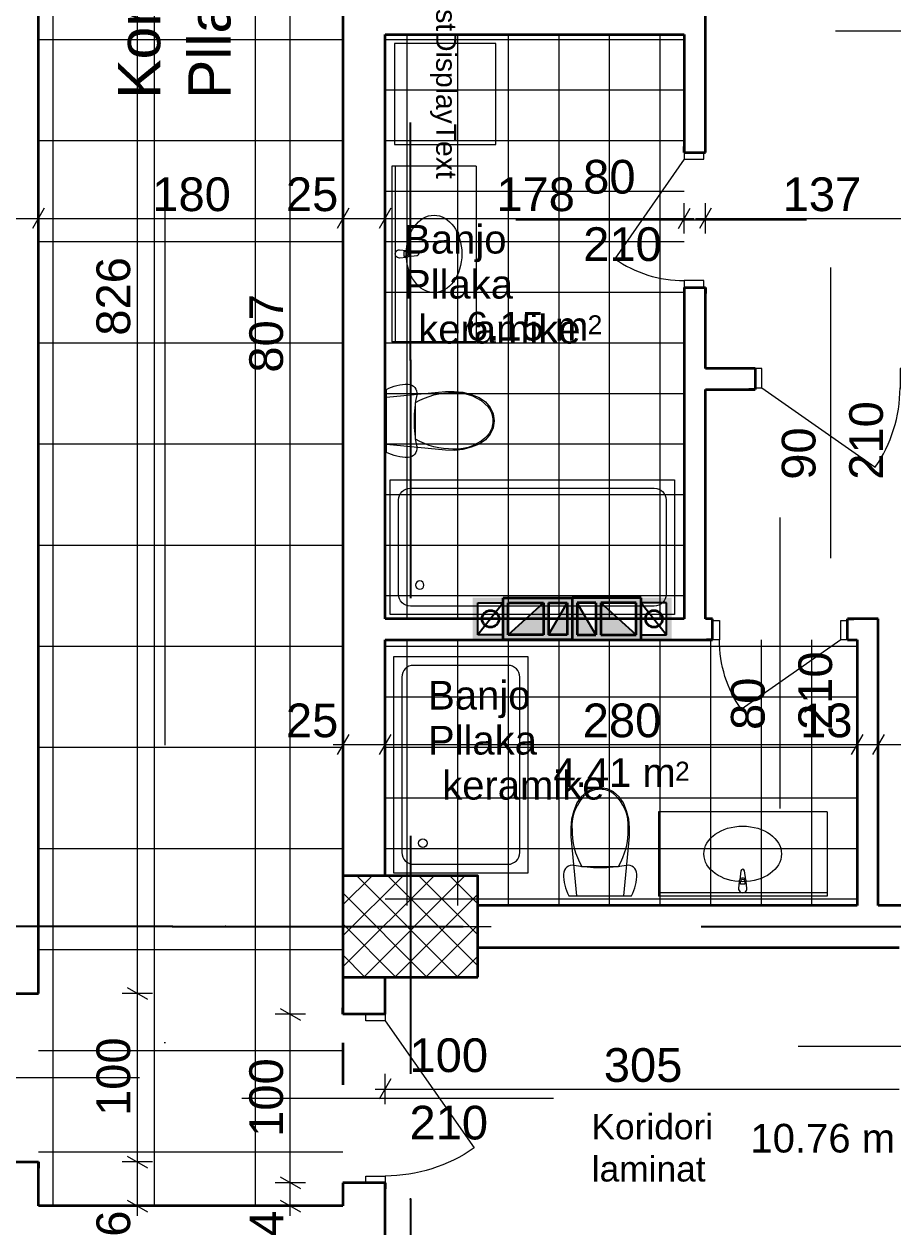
# Model space of a CAD drawing. Header units: centimetres. Extents: x 765 to 25620, y 224160 to 230516.
# Drawn here: x 3327 to 3842, y 226396 to 227110 of the extents above; entities that cross this region are included whole.
import ezdxf
from ezdxf.enums import TextEntityAlignment as Align

# ---------------------------------------------------------------- set-up
doc = ezdxf.new("R2010")
doc.units = ezdxf.units.CM
doc.header["$MEASUREMENT"] = 0
doc.linetypes.add('Dot & Dashed', pattern=[670.277762, 317.5, -176.388889, 0, -176.388874])
doc.linetypes.add('Small Dashed', pattern=[282.222222, 141.111111, -141.111111])
for name, color, linetype, lineweight, true_color in [('0_Pen_No__1#1_Pen_No__8', 7, 'Continuous', 35, 0xa80f02), ('0_Pen_No__8', 7, 'Continuous', 35, 0xa80f02), ('2D Drafting - General_Pen_No__8', 7, 'Continuous', 35, 0xa80f02), ('A-COLS_Pen_No__97#1_Pen_No__81', 7, 'Continuous', 20, 0x6a6a6a), ('Annotation - Text_Pen_No__8', 7, 'Continuous', 35, 0xa80f02), ('ARCHICAD Doors_Pen_No__23', 7, 'Continuous', 20, 0xff6600), ('ARCHICAD Doors_Pen_No__3', 7, 'Continuous', 18, 0xff6600), ('Interior - Furniture _Pen_No__81', 7, 'Continuous', 20, 0x6a6a6a), ('Marker - Section_Pen_No__85', 7, 'Continuous', 20, 0x80c2ff), ('Structural - Shear_Pen_No__58', 7, 'Continuous', 25, 0xdf0000)]:
    doc.layers.add(name, color=color, linetype=linetype, lineweight=lineweight, true_color=true_color)
for name, color, linetype, lineweight in [('0_Pen_No__101', 252, 'Continuous', 13), ('0_Pen_No__19', 255, 'Continuous', 0), ('ARCHICAD Door Markers_Pen_No__1', 7, 'Continuous', 13), ('ARCHICAD Door Markers_Pen_No__7', 7, 'Continuous', 35), ('ARCHICAD Doors_Pen_No__27', 7, 'Continuous', 35), ('Structural - Bearing_Pen_No__20', 1, 'Continuous', 0), ('Structural - Bearing_Pen_No__21', 7, 'Continuous', 35), ('Structural - Bearing_Pen_No__27', 7, 'Continuous', 35)]:
    doc.layers.add(name, color=color, linetype=linetype, lineweight=lineweight)
for name, color, linetype in [('ARCHICAD Door Markers', 7, 'Continuous'), ('ARCHICAD Doors', 7, 'Continuous'), ('Dimensioning - General', 7, 'Continuous'), ('Structural - Bearing', 7, 'Continuous')]:
    doc.layers.add(name, color=color, linetype=linetype)
doc.styles.add('GENERATED_STYLE_1', font='arial.ttf')

# ---------------------------------------------------------------- blocks, each defined once
blk = doc.blocks.new('Door 22')
at = {"layer": 'ARCHICAD Doors_Pen_No__23', "color": 30, "linetype": 'Continuous', "lineweight": 20, "true_color": 0xff6600}
for p, q in [((-360, 0), (-400, 0)), ((-400, 0), (-400, -115)), ((-360, -115), (-360, 0)), ((400, 0), (360, 0)), ((360, 0), (360, -115)), ((400, -115), (400, 0)), ((-400, -115), (-360, -115)), ((360, -115), (400, -115))]:
    blk.add_line(p, q, dxfattribs=at)
at = {"layer": 'ARCHICAD Doors_Pen_No__27', "color": 7, "linetype": 'Continuous', "lineweight": 35}
for p, q in [((-400, 0), (-437, 0)), ((-400, 0), (-437, 0)), ((-400, 0), (-400, -115)), ((-400, 0), (-400, -115)), ((400, 0), (400, -115)), ((400, 0), (400, -115)), ((400, 0), (437, 0)), ((400, 0), (437, 0)), ((-400, -125), (-437, -125)), ((-400, -125), (-437, -125)), ((-400, -115), (-400, -125)), ((-400, -115), (-400, -125)), ((400, -115), (400, -125)), ((400, -115), (400, -125)), ((400, -125), (437, -125)), ((400, -125), (437, -125))]:
    blk.add_line(p, q, dxfattribs=at)
at = {"layer": 'ARCHICAD Doors_Pen_No__3', "color": 30, "linetype": 'Continuous', "lineweight": 18, "true_color": 0xff6600}
blk.add_line((360, 0), (-229.8, 413), dxfattribs=at)
blk.add_arc((360, 0), 720, 145, 180, dxfattribs=at)
blk = doc.blocks.new('D Marker 22_2')
at = {"layer": 'ARCHICAD Door Markers_Pen_No__1', "color": 7, "linetype": 'Continuous', "lineweight": 13}
blk.add_line((0, 1000), (0, -725), dxfattribs=at)
at = {"layer": 'ARCHICAD Door Markers_Pen_No__7', "color": 7, "lineweight": 35, "style": 'GENERATED_STYLE_1'}
for tag, p in [('AC_MarkerText_3', (-368.6, 665.3)), ('AC_MarkerText_2', (31.4, 665.3))]:
    blk.add_attdef(tag, text='', height=200, rotation=270, dxfattribs=at).set_placement(p, align=Align.BOTTOM_LEFT)
blk = doc.blocks.new('Door 22_3')
at = {"layer": 'ARCHICAD Doors_Pen_No__23', "color": 30, "linetype": 'Continuous', "lineweight": 20, "true_color": 0xff6600}
for p, q in [((-460, 0), (-500, 0)), ((-500, 0), (-500, -115)), ((-460, -115), (-460, 0)), ((500, 0), (460, 0)), ((460, 0), (460, -115)), ((500, -115), (500, 0)), ((-500, -115), (-460, -115)), ((460, -115), (500, -115))]:
    blk.add_line(p, q, dxfattribs=at)
at = {"layer": 'ARCHICAD Doors_Pen_No__27', "color": 7, "linetype": 'Continuous', "lineweight": 35}
for p, q in [((-500, 0), (-537, 0)), ((-500, 0), (-537, 0)), ((-500, 0), (-500, -115)), ((-500, 0), (-500, -115)), ((500, 0), (500, -115)), ((500, 0), (500, -115)), ((500, 0), (537, 0)), ((500, 0), (537, 0)), ((-500, -115), (-500, -250)), ((-500, -115), (-500, -250)), ((500, -115), (500, -250)), ((500, -115), (500, -250)), ((-500, -250), (-537, -250)), ((-500, -250), (-537, -250)), ((500, -250), (537, -250)), ((500, -250), (537, -250))]:
    blk.add_line(p, q, dxfattribs=at)
at = {"layer": 'ARCHICAD Doors_Pen_No__3', "color": 30, "linetype": 'Continuous', "lineweight": 18, "true_color": 0xff6600}
blk.add_line((460, 0), (-293.6, 527.7), dxfattribs=at)
blk.add_arc((460, 0), 920, 145, 180, dxfattribs=at)
blk = doc.blocks.new('D Marker 22')
at = {"layer": 'ARCHICAD Door Markers_Pen_No__1', "color": 7, "linetype": 'Continuous', "lineweight": 13}
blk.add_line((0, -1250), (0, 600), dxfattribs=at)
at = {"layer": 'ARCHICAD Door Markers_Pen_No__7', "color": 7, "lineweight": 35, "style": 'GENERATED_STYLE_1'}
for tag, p in [('AC_MarkerText_3', (-368.6, -329.4)), ('A', (31.4, -329.4))]:
    blk.add_attdef(tag, text='', height=200, rotation=270, dxfattribs=at).set_placement(p, align=Align.BOTTOM_LEFT)
blk = doc.blocks.new('Door 22_4')
at = {"layer": 'ARCHICAD Doors_Pen_No__23', "color": 30, "linetype": 'Continuous', "lineweight": 20, "true_color": 0xff6600}
for p, q in [((-410, 0), (-450, 0)), ((-450, 0), (-450, -115)), ((-410, -115), (-410, 0)), ((450, 0), (410, 0)), ((410, 0), (410, -115)), ((450, -115), (450, 0)), ((-450, -115), (-410, -115)), ((410, -115), (450, -115))]:
    blk.add_line(p, q, dxfattribs=at)
at = {"layer": 'ARCHICAD Doors_Pen_No__27', "color": 7, "linetype": 'Continuous', "lineweight": 35}
for p, q in [((-450, 10), (-487, 10)), ((-450, 10), (-487, 10)), ((-450, 0), (-450, 10)), ((-450, 0), (-450, 10)), ((-450, -115), (-450, 0)), ((-450, -115), (-450, 0)), ((450, 0), (450, 10)), ((450, 0), (450, 10)), ((450, 10), (487, 10)), ((450, 10), (487, 10)), ((450, -115), (450, 0)), ((450, -115), (450, 0)), ((-450, -115), (-487, -115)), ((-450, -115), (-487, -115)), ((450, -115), (487, -115)), ((450, -115), (487, -115))]:
    blk.add_line(p, q, dxfattribs=at)
at = {"layer": 'ARCHICAD Doors_Pen_No__3', "color": 30, "linetype": 'Continuous', "lineweight": 18, "true_color": 0xff6600}
blk.add_line((410, 0), (-261.7, 470.3), dxfattribs=at)
blk.add_arc((410, 0), 820, 145, 180, dxfattribs=at)
blk = doc.blocks.new('D Marker 22_3')
at = {"layer": 'ARCHICAD Door Markers_Pen_No__1', "color": 7, "linetype": 'Continuous', "lineweight": 13}
blk.add_line((0, -1125), (0, 600), dxfattribs=at)
at = {"layer": 'ARCHICAD Door Markers_Pen_No__7', "color": 7, "lineweight": 35, "style": 'GENERATED_STYLE_1'}
for tag, p in [('AC_MarkerText_3', (-368.6, -204.4)), ('AC_MarkerText_2', (31.4, -356.2))]:
    blk.add_attdef(tag, text='', height=200, rotation=270, dxfattribs=at).set_placement(p, align=Align.BOTTOM_LEFT)

msp = doc.modelspace()

# ---------------------------------------------------------------- hatches: boundary and pattern name
at = {"layer": 'A-COLS_Pen_No__97#1_Pen_No__81', "linetype": 'Continuous', "lineweight": 20, "true_color": 0x6a6a6a}
h = msp.add_hatch(color=251, dxfattribs=at)
h.paths.add_polyline_path([(3613.74, 226769.68), (3613.74, 226744.68), (3592.74, 226744.68), (3592.74, 226769.68)])
h.paths.add_polyline_path([(3610.74, 226766.68), (3595.74, 226766.68), (3595.74, 226747.68), (3610.74, 226747.68)], flags=0)
h = msp.add_hatch(color=251, dxfattribs=at)
h.paths.add_polyline_path([(3651.74, 226769.68), (3610.74, 226769.68), (3610.74, 226744.68), (3651.74, 226744.68)])
h.paths.add_polyline_path([(3637.74, 226766.68), (3648.74, 226766.68), (3648.74, 226747.68), (3637.74, 226747.68)], flags=0)
h.paths.add_polyline_path([(3634.74, 226766.68), (3634.74, 226747.68), (3613.74, 226747.68), (3613.74, 226766.68)], flags=0)
for points in [[(3634.74, 226766.68), (3634.74, 226747.68), (3613.74, 226747.68)], [(3637.74, 226747.68), (3648.74, 226747.68), (3648.74, 226766.68)], [(3665.74, 226747.68), (3654.74, 226747.68), (3654.74, 226766.68)], [(3668.74, 226766.68), (3668.74, 226747.68), (3689.74, 226747.68)]]:
    msp.add_hatch(color=251, dxfattribs=at).paths.add_polyline_path(points)
h = msp.add_hatch(color=251, dxfattribs=at)
h.paths.add_polyline_path([(3651.74, 226769.68), (3692.74, 226769.68), (3692.74, 226744.68), (3651.74, 226744.68)])
h.paths.add_polyline_path([(3665.74, 226766.68), (3654.74, 226766.68), (3654.74, 226747.68), (3665.74, 226747.68)], flags=0)
h.paths.add_polyline_path([(3668.74, 226766.68), (3668.74, 226747.68), (3689.74, 226747.68), (3689.74, 226766.68)], flags=0)
h = msp.add_hatch(color=251, dxfattribs=at)
h.paths.add_polyline_path([(3689.74, 226769.68), (3689.74, 226744.68), (3710.74, 226744.68), (3710.74, 226769.68)])
h.paths.add_polyline_path([(3692.74, 226766.68), (3707.74, 226766.68), (3707.74, 226747.68), (3692.74, 226747.68)], flags=0)
at = {"layer": 'Structural - Bearing', "linetype": 'Continuous', "lineweight": 0, "true_color": 0x000000}
h = msp.add_hatch(dxfattribs=at)
h.set_pattern_fill('CONCRETE_BLOCK', color=18, scale=0.1, style=0, pattern_type=2)
h.set_pattern_definition([(45, (1303.923, 207240.939), (-9.192388, 9.192388), []), (135, (1303.923, 207240.939), (9.192388, 9.192388), [])])
h.paths.add_polyline_path([(3595.74, 226544.62), (3595.74, 226604.62), (3515.74, 226604.62), (3515.74, 226544.62)])

# ---------------------------------------------------------------- linework, layer by layer
at = {"color": 0}
for p, q in [((3610.74, 226766.68), (3595.74, 226747.68)), ((3595.74, 226747.68), (3595.74, 226766.68)), ((3595.74, 226766.68), (3610.74, 226766.68)), ((3595.74, 226747.68), (3595.74, 226766.68)), ((3595.74, 226766.68), (3610.74, 226766.68)), ((3610.74, 226766.68), (3610.74, 226747.68)), ((3634.74, 226766.68), (3613.74, 226766.68)), ((3613.74, 226766.68), (3613.74, 226747.68)), ((3613.74, 226747.68), (3634.74, 226766.68)), ((3648.74, 226766.68), (3637.74, 226766.68)), ((3637.74, 226766.68), (3637.74, 226747.68)), ((3637.74, 226747.68), (3648.74, 226766.68)), ((3654.74, 226766.68), (3665.74, 226766.68)), ((3665.74, 226747.68), (3654.74, 226766.68)), ((3665.74, 226766.68), (3665.74, 226747.68)), ((3668.74, 226766.68), (3689.74, 226766.68)), ((3689.74, 226747.68), (3668.74, 226766.68)), ((3689.74, 226766.68), (3689.74, 226747.68)), ((3692.74, 226766.68), (3707.74, 226747.68)), ((3707.74, 226766.68), (3692.74, 226766.68)), ((3692.74, 226766.68), (3692.74, 226747.68)), ((3707.74, 226766.68), (3692.74, 226766.68)), ((3707.74, 226747.68), (3707.74, 226766.68)), ((3707.74, 226747.68), (3707.74, 226766.68)), ((3610.74, 226747.68), (3595.74, 226747.68)), ((3692.74, 226747.68), (3707.74, 226747.68))]:
    msp.add_line(p, q, dxfattribs=at)
at = {"layer": '0_Pen_No__1#1_Pen_No__8', "color": 14, "linetype": 'Continuous', "lineweight": 35, "true_color": 0xa80f02}
for p, q in [((3610.74, 226744.68), (3610.74, 226769.68)), ((3610.74, 226769.68), (3651.74, 226769.68)), ((3613.74, 226747.68), (3613.74, 226766.68)), ((3613.74, 226766.68), (3634.74, 226766.68)), ((3634.74, 226766.68), (3634.74, 226747.68)), ((3637.74, 226766.68), (3637.74, 226747.68)), ((3637.74, 226766.68), (3648.74, 226766.68)), ((3648.74, 226766.68), (3648.74, 226747.68)), ((3651.74, 226769.68), (3651.74, 226744.68)), ((3692.74, 226769.68), (3651.74, 226769.68)), ((3651.74, 226769.68), (3651.74, 226744.68)), ((3654.74, 226766.68), (3654.74, 226747.68)), ((3665.74, 226766.68), (3654.74, 226766.68)), ((3665.74, 226766.68), (3665.74, 226747.68)), ((3668.74, 226766.68), (3668.74, 226747.68)), ((3689.74, 226766.68), (3668.74, 226766.68)), ((3689.74, 226747.68), (3689.74, 226766.68)), ((3692.74, 226744.68), (3692.74, 226769.68)), ((3651.74, 226744.68), (3610.74, 226744.68)), ((3634.74, 226747.68), (3613.74, 226747.68)), ((3648.74, 226747.68), (3637.74, 226747.68)), ((3651.74, 226744.68), (3692.74, 226744.68)), ((3654.74, 226747.68), (3665.74, 226747.68)), ((3668.74, 226747.68), (3689.74, 226747.68))]:
    msp.add_line(p, q, dxfattribs=at)
at = {"layer": '0_Pen_No__101', "color": 252, "linetype": 'Continuous', "lineweight": 13}
for p, q in [((3540.74, 227100.94), (3718.24, 227100.94)), ((3553.92, 226757.18), (3553.92, 227103.79)), ((3583.92, 226757.18), (3583.92, 227103.79)), ((3613.92, 226757.18), (3613.92, 227103.79)), ((3643.92, 226757.18), (3643.92, 227103.79)), ((3673.92, 226757.18), (3673.92, 227103.79)), ((3703.92, 226757.18), (3703.92, 227103.79)), ((3540.74, 227070.94), (3718.24, 227070.94)), ((3540.74, 227040.94), (3718.24, 227040.94)), ((3540.74, 227010.94), (3718.24, 227010.94)), ((3540.74, 226980.94), (3718.24, 226980.94)), ((3540.74, 226950.94), (3718.24, 226950.94)), ((3540.74, 226920.94), (3718.24, 226920.94)), ((3540.74, 226890.94), (3718.24, 226890.94)), ((3540.74, 226860.94), (3718.24, 226860.94)), ((3540.74, 226830.94), (3718.24, 226830.94)), ((3540.74, 226800.94), (3718.24, 226800.94)), ((3540.74, 226770.94), (3718.24, 226770.94)), ((3553.92, 226587.12), (3553.92, 226744.68)), ((3583.92, 226587.12), (3583.92, 226744.68)), ((3613.92, 226587.12), (3613.92, 226744.68)), ((3643.92, 226587.12), (3643.92, 226744.68)), ((3673.92, 226587.12), (3673.92, 226744.68)), ((3703.92, 226587.12), (3703.92, 226744.68)), ((3733.92, 226587.12), (3733.92, 226744.68)), ((3763.92, 226587.12), (3763.92, 226744.68)), ((3793.92, 226587.12), (3793.92, 226744.68)), ((3540.74, 226740.94), (3820.74, 226740.94)), ((3540.74, 226710.94), (3820.74, 226710.94)), ((3540.74, 226680.94), (3820.74, 226680.94)), ((3540.74, 226650.94), (3820.74, 226650.94)), ((3540.74, 226620.94), (3820.74, 226620.94)), ((3540.74, 226590.94), (3820.74, 226590.94))]:
    msp.add_line(p, q, dxfattribs=at)
at = {"layer": '0_Pen_No__19', "color": 255, "linetype": 'Continuous', "lineweight": 0}
for p, q in [((3403.92, 226408.82), (3403.92, 229414.54)), ((3463.92, 226408.82), (3463.92, 229414.54)), ((3343.92, 226408.82), (3343.92, 229191.81)), ((3335.09, 227100.94), (3515.74, 227100.94)), ((3335.09, 227040.94), (3515.74, 227040.94)), ((3335.09, 226980.94), (3515.74, 226980.94)), ((3335.09, 226920.94), (3515.74, 226920.94)), ((3335.09, 226860.94), (3515.74, 226860.94)), ((3335.09, 226800.94), (3515.74, 226800.94)), ((3335.09, 226740.94), (3515.74, 226740.94)), ((3335.09, 226680.94), (3515.74, 226680.94)), ((3335.09, 226620.94), (3515.74, 226620.94)), ((3335.09, 226560.94), (3515.74, 226560.94)), ((3335.09, 226500.94), (3515.74, 226500.94)), ((3335.09, 226440.94), (3515.74, 226440.94))]:
    msp.add_line(p, q, dxfattribs=at)
at = {"layer": '2D Drafting - General_Pen_No__8', "color": 14, "linetype": 'Continuous', "lineweight": 35, "true_color": 0xa80f02}
for centre in [(3603.24, 226757.18), (3700.24, 226757.18)]:
    msp.add_circle(centre, 5, dxfattribs=at)
at = {"layer": 'Dimensioning - General', "color": 7, "linetype": 'Continuous', "lineweight": 13}
for p, q in [((3393.83, 226534.94), (3393.83, 227360.89)), ((3484.48, 226522.56), (3484.48, 227329.41)), ((3338.56, 227000.77), (3331.63, 226988.77)), ((3338.56, 227000.77), (3331.63, 226988.77)), ((3335.09, 226985.77), (3335.09, 227003.77)), ((3335.09, 226985.77), (3335.09, 227003.77)), ((3519.2, 227000.77), (3512.27, 226988.77)), ((3519.2, 227000.77), (3512.27, 226988.77)), ((3515.74, 226985.77), (3515.74, 227003.77)), ((3515.74, 226985.77), (3515.74, 227003.77)), ((3544.2, 227000.77), (3537.27, 226988.77)), ((3544.2, 227000.77), (3537.27, 226988.77)), ((3540.74, 226985.77), (3540.74, 227003.77)), ((3540.74, 226985.77), (3540.74, 227003.77)), ((3714.77, 226988.77), (3721.7, 227000.77)), ((3718.24, 226985.77), (3718.24, 227003.77)), ((3734.2, 227000.77), (3727.27, 226988.77)), ((3730.74, 226985.77), (3730.74, 227003.77)), ((3310.09, 226994.77), (3335.09, 226994.77)), ((3335.09, 226994.77), (3515.74, 226994.77)), ((3515.74, 226994.77), (3540.74, 226994.77)), ((3540.74, 226994.77), (3718.24, 226994.77)), ((3718.24, 226994.77), (3724.11, 226994.77)), ((3724.87, 226994.77), (3730.74, 226994.77)), ((3730.74, 226994.77), (3867.89, 226994.77)), ((3519.2, 226688.61), (3512.27, 226676.61)), ((3515.74, 226673.61), (3515.74, 226691.61)), ((3544.2, 226688.61), (3537.27, 226676.61)), ((3544.2, 226688.61), (3537.27, 226676.61)), ((3540.74, 226673.61), (3540.74, 226691.61)), ((3540.74, 226673.61), (3540.74, 226691.61)), ((3824.2, 226688.61), (3817.27, 226676.61)), ((3824.2, 226688.61), (3817.27, 226676.61)), ((3820.74, 226673.61), (3820.74, 226691.61)), ((3820.74, 226673.61), (3820.74, 226691.61)), ((3836.7, 226688.61), (3829.77, 226676.61)), ((3836.7, 226688.61), (3829.77, 226676.61)), ((3833.24, 226673.61), (3833.24, 226691.61)), ((3833.24, 226673.61), (3833.24, 226691.61)), ((3509.87, 226682.61), (3515.74, 226682.61)), ((3515.74, 226682.61), (3540.74, 226682.61)), ((3540.74, 226682.61), (3820.74, 226682.61)), ((3820.74, 226682.61), (3833.24, 226682.61)), ((3833.24, 226682.61), (4340.78, 226682.61)), ((3387.83, 226538.4), (3399.83, 226531.47)), ((3387.83, 226538.4), (3399.83, 226531.47)), ((3402.83, 226534.94), (3384.83, 226534.94)), ((3402.83, 226534.94), (3384.83, 226534.94)), ((3393.83, 226434.94), (3393.83, 226534.94)), ((3493.48, 226522.56), (3475.48, 226522.56)), ((3493.48, 226522.56), (3475.48, 226522.56)), ((3478.48, 226526.03), (3490.48, 226519.1)), ((3478.48, 226526.03), (3490.48, 226519.1)), ((3484.48, 226422.56), (3484.48, 226522.56)), ((3540.74, 226469.14), (3540.74, 226487.14)), ((3534.87, 226478.14), (3540.74, 226478.14)), ((3544.2, 226484.14), (3537.27, 226472.14)), ((3540.74, 226478.14), (3845.74, 226478.14)), ((3387.83, 226438.4), (3399.83, 226431.47)), ((3387.83, 226438.4), (3399.83, 226431.47)), ((3402.83, 226434.94), (3384.83, 226434.94)), ((3402.83, 226434.94), (3384.83, 226434.94)), ((3393.83, 226408.82), (3393.83, 226434.94)), ((3493.48, 226422.56), (3475.48, 226422.56)), ((3493.48, 226422.56), (3475.48, 226422.56)), ((3478.48, 226426.03), (3490.48, 226419.1)), ((3478.48, 226426.03), (3490.48, 226419.1)), ((3484.48, 226408.82), (3484.48, 226422.56)), ((3402.83, 226408.82), (3384.83, 226408.82)), ((3387.83, 226412.28), (3399.83, 226405.35)), ((3393.83, 226402.95), (3393.83, 226408.82)), ((3493.48, 226408.82), (3475.48, 226408.82)), ((3478.48, 226412.28), (3490.48, 226405.35)), ((3484.48, 226402.95), (3484.48, 226408.82))]:
    msp.add_line(p, q, dxfattribs=at)
at = {"layer": 'Interior - Furniture _Pen_No__81', "color": 251, "linetype": 'Continuous', "lineweight": 20, "true_color": 0x6a6a6a}
for p, q in [((3606.36, 227098.57), (3546.36, 227098.57)), ((3546.36, 227098.57), (3546.36, 227038.57)), ((3606.36, 227038.57), (3606.36, 227098.57)), ((3546.36, 227038.57), (3606.36, 227038.57)), ((3544.78, 227025.82), (3544.78, 226921.51)), ((3594.78, 227025.82), (3544.78, 227025.82)), ((3546.78, 227025.82), (3546.78, 226921.51)), ((3594.78, 227025.82), (3594.78, 226921.51)), ((3549.28, 226976.16), (3553.47, 226975.76)), ((3553.47, 226971.56), (3549.28, 226971.16)), ((3553.25, 226975.02), (3551.77, 226975.02)), ((3551.77, 226975.02), (3551.77, 226972.3)), ((3551.77, 226972.3), (3553.25, 226972.3)), ((3554.42, 226975.44), (3559.72, 226974.77)), ((3559.72, 226972.55), (3554.42, 226971.89)), ((3594.78, 226921.51), (3544.78, 226921.51)), ((3541.53, 226893.29), (3543.04, 226894)), ((3541.53, 226855.93), (3541.53, 226893.29)), ((3543.04, 226894), (3544.59, 226894.62)), ((3544.59, 226894.62), (3546.17, 226895.14)), ((3546.17, 226895.14), (3547.78, 226895.58)), ((3547.78, 226895.58), (3549.41, 226895.92)), ((3549.41, 226895.92), (3551.06, 226896.16)), ((3551.06, 226896.16), (3552.72, 226896.31)), ((3552.72, 226896.31), (3554.38, 226896.36)), ((3554.38, 226896.36), (3555.54, 226896.23)), ((3555.54, 226896.23), (3556.63, 226895.85)), ((3556.63, 226895.85), (3557.62, 226895.24)), ((3557.62, 226895.24), (3558.45, 226894.43)), ((3558.45, 226894.43), (3559.08, 226893.45)), ((3559.08, 226893.45), (3559.48, 226892.37)), ((3559.48, 226892.37), (3559.63, 226891.21)), ((3576.57, 226891.94), (3581.74, 226892.1)), ((3581.74, 226892.1), (3586.88, 226891.55)), ((3541.53, 226888.71), (3576.57, 226891.94)), ((3541.53, 226860.51), (3541.53, 226888.71)), ((3558.85, 226886.23), (3558.37, 226882.37)), ((3558.84, 226874.61), (3558.84, 226885.5)), ((3559.53, 226890.06), (3558.85, 226886.23)), ((3559.63, 226891.21), (3559.53, 226890.06)), ((3586.88, 226891.55), (3591.85, 226890.31)), ((3591.85, 226890.31), (3596.55, 226888.41)), ((3596.55, 226888.41), (3600.27, 226885.85)), ((3600.27, 226885.85), (3603.12, 226882.54)), ((3558.07, 226878.5), (3557.98, 226874.61)), ((3558.37, 226882.37), (3558.07, 226878.5)), ((3603.12, 226882.54), (3604.91, 226878.71)), ((3604.91, 226878.71), (3605.53, 226874.61)), ((3557.98, 226874.61), (3558.07, 226870.72)), ((3558.07, 226870.72), (3558.37, 226866.84)), ((3558.84, 226863.71), (3558.84, 226874.61)), ((3604.67, 226874.61), (3604.67, 226874.61)), ((3605.53, 226874.61), (3604.91, 226870.5)), ((3558.37, 226866.84), (3558.85, 226862.99)), ((3603.12, 226866.67), (3600.27, 226863.37)), ((3601.99, 226866.5), (3601.99, 226866.5)), ((3604.91, 226870.5), (3603.12, 226866.67)), ((3576.57, 226857.27), (3541.53, 226860.51)), ((3558.85, 226862.99), (3559.53, 226859.16)), ((3559.48, 226856.85), (3559.08, 226855.76)), ((3559.63, 226858), (3559.48, 226856.85)), ((3559.53, 226859.16), (3559.63, 226858)), ((3581.74, 226857.12), (3576.57, 226857.27)), ((3586.88, 226857.67), (3581.74, 226857.12)), ((3591.85, 226858.91), (3586.88, 226857.67)), ((3596.55, 226860.81), (3591.85, 226858.91)), ((3600.27, 226863.37), (3596.55, 226860.81)), ((3543.04, 226855.22), (3541.53, 226855.93)), ((3544.59, 226854.6), (3543.04, 226855.22)), ((3546.17, 226854.07), (3544.59, 226854.6)), ((3547.78, 226853.64), (3546.17, 226854.07)), ((3549.41, 226853.3), (3547.78, 226853.64)), ((3551.06, 226853.05), (3549.41, 226853.3)), ((3552.72, 226852.91), (3551.06, 226853.05)), ((3554.38, 226852.86), (3552.72, 226852.91)), ((3555.54, 226852.99), (3554.38, 226852.86)), ((3556.63, 226853.37), (3555.54, 226852.99)), ((3557.62, 226853.98), (3556.63, 226853.37)), ((3558.45, 226854.79), (3557.62, 226853.98)), ((3559.08, 226855.76), (3558.45, 226854.79)), ((3543.78, 226759.67), (3543.78, 226839.67)), ((3543.78, 226839.67), (3712.43, 226839.67)), ((3712.43, 226839.67), (3712.43, 226759.67)), ((3555.78, 226834.67), (3700.43, 226834.67)), ((3548.78, 226771.67), (3548.78, 226827.67)), ((3707.43, 226827.67), (3707.43, 226771.67)), ((3700.43, 226764.67), (3555.78, 226764.67)), ((3712.43, 226759.67), (3543.78, 226759.67)), ((3625.65, 226734.52), (3545.65, 226734.52)), ((3545.65, 226734.52), (3545.65, 226606.54)), ((3613.65, 226729.52), (3557.65, 226729.52)), ((3625.65, 226606.54), (3625.65, 226734.52)), ((3550.65, 226722.52), (3550.65, 226618.54)), ((3620.65, 226618.54), (3620.65, 226722.52)), ((3668.32, 226656.88), (3664.21, 226656.25)), ((3672.42, 226656.25), (3668.32, 226656.88)), ((3657.08, 226651.61), (3654.52, 226647.89)), ((3660.38, 226654.46), (3657.08, 226651.61)), ((3660.21, 226653.33), (3660.21, 226653.33)), ((3664.21, 226656.25), (3660.38, 226654.46)), ((3668.32, 226656.01), (3668.32, 226656.01)), ((3676.25, 226654.46), (3672.42, 226656.25)), ((3679.56, 226651.61), (3676.25, 226654.46)), ((3682.12, 226647.89), (3679.56, 226651.61)), ((3652.62, 226643.19), (3651.38, 226638.22)), ((3654.52, 226647.89), (3652.62, 226643.19)), ((3684.02, 226643.19), (3682.12, 226647.89)), ((3685.26, 226638.22), (3684.02, 226643.19)), ((3802.88, 226642.66), (3702.84, 226642.66)), ((3702.84, 226642.66), (3702.84, 226592.66)), ((3802.88, 226642.66), (3802.88, 226592.66)), ((3651.38, 226638.22), (3650.83, 226633.08)), ((3685.81, 226633.08), (3685.26, 226638.22)), ((3650.83, 226633.08), (3650.98, 226627.91)), ((3685.65, 226627.91), (3685.81, 226633.08)), ((3650.98, 226627.91), (3654.22, 226592.88)), ((3682.42, 226592.88), (3685.65, 226627.91)), ((3557.65, 226611.54), (3613.65, 226611.54)), ((3646.7, 226606.88), (3646.57, 226605.72)), ((3647.08, 226607.97), (3646.7, 226606.88)), ((3647.69, 226608.96), (3647.08, 226607.97)), ((3648.5, 226609.79), (3647.69, 226608.96)), ((3649.47, 226610.42), (3648.5, 226609.79)), ((3650.56, 226610.82), (3649.47, 226610.42)), ((3651.71, 226610.98), (3650.56, 226610.82)), ((3652.87, 226610.87), (3651.71, 226610.98)), ((3656.7, 226610.19), (3652.87, 226610.87)), ((3660.55, 226609.71), (3656.7, 226610.19)), ((3657.42, 226610.18), (3668.32, 226610.18)), ((3664.43, 226609.42), (3660.55, 226609.71)), ((3668.32, 226609.32), (3664.43, 226609.42)), ((3668.32, 226610.18), (3679.21, 226610.18)), ((3672.21, 226609.42), (3668.32, 226609.32)), ((3676.08, 226609.71), (3672.21, 226609.42)), ((3679.94, 226610.19), (3676.08, 226609.71)), ((3683.77, 226610.87), (3679.94, 226610.19)), ((3684.92, 226610.98), (3683.77, 226610.87)), ((3686.08, 226610.82), (3684.92, 226610.98)), ((3687.16, 226610.42), (3686.08, 226610.82)), ((3688.14, 226609.79), (3687.16, 226610.42)), ((3688.95, 226608.96), (3688.14, 226609.79)), ((3689.56, 226607.97), (3688.95, 226608.96)), ((3689.94, 226606.88), (3689.56, 226607.97)), ((3690.07, 226605.72), (3689.94, 226606.88)), ((3751.75, 226607.6), (3751.09, 226602.3)), ((3754.63, 226602.3), (3753.97, 226607.6)), ((3545.65, 226606.54), (3625.65, 226606.54)), ((3646.57, 226605.72), (3646.62, 226604.06)), ((3646.62, 226604.06), (3646.76, 226602.4)), ((3646.76, 226602.4), (3647.01, 226600.75)), ((3647.01, 226600.75), (3647.35, 226599.12)), ((3689.29, 226599.12), (3689.63, 226600.75)), ((3689.63, 226600.75), (3689.87, 226602.4)), ((3689.87, 226602.4), (3690.02, 226604.06)), ((3690.02, 226604.06), (3690.07, 226605.72)), ((3750.76, 226601.35), (3750.36, 226597.16)), ((3751.5, 226599.65), (3751.5, 226601.13)), ((3754.22, 226599.65), (3751.5, 226599.65)), ((3754.22, 226601.13), (3754.22, 226599.65)), ((3755.36, 226597.16), (3754.96, 226601.35)), ((3647.35, 226599.12), (3647.78, 226597.51)), ((3647.78, 226597.51), (3648.31, 226595.93)), ((3648.31, 226595.93), (3648.93, 226594.38)), ((3648.93, 226594.38), (3649.64, 226592.88)), ((3649.64, 226592.88), (3687, 226592.88)), ((3654.22, 226592.88), (3682.42, 226592.88)), ((3687, 226592.88), (3687.71, 226594.38)), ((3687.71, 226594.38), (3688.33, 226595.93)), ((3688.33, 226595.93), (3688.85, 226597.51)), ((3688.85, 226597.51), (3689.29, 226599.12)), ((3802.88, 226594.66), (3702.84, 226594.66)), ((3802.88, 226592.66), (3702.84, 226592.66))]:
    msp.add_line(p, q, dxfattribs=at)
at = {"layer": 'Interior - Furniture _Pen_No__81', "color": 251, "linetype": 'Continuous', "lineweight": 20, "true_color": 0x6a6a6a, "extrusion": (0, 0, -1)}
for centre, major_axis, ratio, start_param, end_param in [((3569.78, 226973.66), (0, 23), 0.717391, 3.141593, 9.424778), ((3549.28, 226973.66), (1.77, 1.77), 1, 2.356194, 5.497787), ((3553.25, 226973.66), (-0.962, 0.962), 1, 0.785398, 3.926991), ((3553.28, 226973.66), (-1.49, 1.49), 1, 0.875625, 1.35736), ((3553.28, 226973.66), (1.49, 1.49), 1, 1.784232, 2.265968), ((3553.28, 226973.66), (-1.49, 1.49), 1, 1.35736, 3.355029), ((3559.58, 226973.66), (0.791, 0.791), 1, -0.6608, 2.231597), ((3580.33, 226848.8), (42.55, 0), 0.999377, 4.182984, 4.736005), ((3582.77, 226865.66), (25.71, 0), 0.999377, 4.656658, 5.557246), ((3590.81, 226874.53), (-13.86, 0), 0.999377, 2.509088, 3.135732), ((3590.81, 226874.69), (13.86, 0), 0.999377, 0.005861, 0.632505), ((3580.33, 226900.42), (-42.55, 0), 0.999377, 4.688773, 5.241794), ((3582.77, 226883.55), (25.71, 0), 0.999377, 0.725939, 1.626528), ((3555.78, 226827.67), (-4.95, 4.95), 1, 5.497787, 7.068583), ((3700.43, 226827.67), (4.95, 4.95), 1, -0.785398, 0.785398), ((3561.28, 226777.17), (1.77, 1.77), 1, 0.785398, 7.068583), ((3555.78, 226771.67), (4.95, 4.95), 1, 2.356194, 3.926991), ((3700.43, 226771.67), (-4.95, 4.95), 1, 2.356194, 3.926991)]:
    msp.add_ellipse(centre, major_axis=major_axis, ratio=ratio, start_param=start_param, end_param=end_param, dxfattribs=at)
at = {"layer": 'Interior - Furniture _Pen_No__81', "color": 251, "linetype": 'Continuous', "lineweight": 20, "true_color": 0x6a6a6a}
for centre, major_axis, ratio, start_param, end_param in [((3557.65, 226722.52), (4.95, 4.95), 1, 0.785398, 2.356194), ((3613.65, 226722.52), (-4.95, 4.95), 1, 3.926991, 5.497787), ((3677.26, 226634.11), (0, 25.71), 0.999377, 0.725939, 1.626528), ((3668.4, 226642.15), (0, 13.86), 0.999377, 0.005861, 0.632505), ((3668.24, 226642.15), (0, 13.86), 0.999377, -0.632505, -0.005861), ((3659.37, 226634.11), (0, 25.71), 0.999377, 4.656658, 5.557246), ((3694.13, 226631.67), (0, 42.55), 0.999377, 1.547181, 2.100201), ((3642.51, 226631.67), (0, 42.55), 0.999377, 4.182984, 4.736005), ((3752.86, 226617.66), (23, 0), 0.717391, 3.141593, 9.424778), ((3563.15, 226624.04), (-1.77, 1.77), 1, -0.785398, 5.497787), ((3557.65, 226618.54), (-4.95, 4.95), 1, 0.785398, 2.356194), ((3613.65, 226618.54), (4.95, 4.95), 1, 3.926991, 5.497787), ((3752.86, 226607.46), (-0.791, 0.791), 1, 4.051589, 6.943986), ((3752.86, 226601.16), (1.49, 1.49), 1, 1.784232, 2.265968), ((3752.86, 226601.16), (1.49, 1.49), 1, 6.069749, 8.067418), ((3752.86, 226601.13), (0.962, 0.962), 1, 5.497787, 8.63938), ((3752.86, 226601.16), (-1.49, 1.49), 1, 4.017217, 4.498953), ((3752.86, 226597.16), (-1.77, 1.77), 1, 0.785398, 3.926991)]:
    msp.add_ellipse(centre, major_axis=major_axis, ratio=ratio, start_param=start_param, end_param=end_param, dxfattribs=at)
for p in [(3581.33, 226891.31), (3601.99, 226882.72), (3558.84, 226863.71), (3581.33, 226857.9), (3676.43, 226653.33), (3651.61, 226632.68), (3685.02, 226632.68), (3657.42, 226610.18)]:
    msp.add_point(p, dxfattribs=at)
at = {"layer": 'Marker - Section_Pen_No__85', "color": 151, "linetype": 'Dot & Dashed', "lineweight": 20, "true_color": 0x80c2ff}
msp.add_line((3410.18, 230351.53), (3410.18, 225001.79), dxfattribs=at)
at = {"layer": 'Structural - Bearing_Pen_No__20', "color": 1, "linetype": 'Continuous', "lineweight": 0}
for p, q in [((3555.74, 226582.62), (3555.74, 226612.62)), ((3547.74, 226574.62), (3507.74, 226574.62)), ((3563.74, 226574.62), (3603.74, 226574.62)), ((3555.74, 226566.62), (3555.74, 226536.62))]:
    msp.add_line(p, q, dxfattribs=at)
msp.add_point((3555.74, 226574.62), dxfattribs=at)
at = {"layer": 'Structural - Bearing_Pen_No__21', "color": 7, "linetype": 'Continuous', "lineweight": 35, "flags": 128}
msp.add_lwpolyline([(3595.74, 226544.62), (3595.74, 226604.62), (3515.74, 226604.62), (3515.74, 226544.62)], close=True, dxfattribs=at)
at = {"layer": 'Structural - Bearing_Pen_No__27', "color": 7, "linetype": 'Continuous', "lineweight": 35}
for p, q in [((3718.24, 227033.79), (3718.24, 227037.49)), ((3730.74, 227033.79), (3730.74, 227037.49)), ((3718.24, 227033.79), (3729.74, 227033.79)), ((3729.74, 227033.79), (3730.74, 227033.79)), ((3718.24, 226953.79), (3718.24, 226950.09)), ((3718.24, 226953.79), (3729.74, 226953.79)), ((3729.74, 226953.79), (3730.74, 226953.79)), ((3730.74, 226953.79), (3730.74, 226950.09)), ((3760.2, 226905.63), (3756.5, 226905.63)), ((3760.2, 226905.63), (3760.2, 226894.13)), ((3760.2, 226893.13), (3756.5, 226893.13)), ((3760.2, 226894.13), (3760.2, 226893.13)), ((3735.03, 226757.18), (3731.33, 226757.18)), ((3735.03, 226756.18), (3735.03, 226757.18)), ((3815.03, 226757.18), (3818.73, 226757.18)), ((3815.03, 226756.18), (3815.03, 226757.18)), ((3735.03, 226744.68), (3735.03, 226756.18)), ((3815.03, 226744.68), (3815.03, 226756.18)), ((3735.03, 226744.68), (3731.33, 226744.68)), ((3815.03, 226744.68), (3818.73, 226744.68)), ((3335.09, 226534.94), (3335.09, 226538.64)), ((3321.59, 226534.94), (3335.09, 226534.94)), ((3515.74, 226522.56), (3515.74, 226526.26)), ((3529.24, 226522.56), (3515.74, 226522.56)), ((3540.74, 226522.56), (3529.24, 226522.56)), ((3540.74, 226522.56), (3540.74, 226526.26)), ((3321.59, 226434.94), (3335.09, 226434.94)), ((3335.09, 226434.94), (3335.09, 226431.24)), ((3515.74, 226422.56), (3515.74, 226418.86)), ((3529.24, 226422.56), (3515.74, 226422.56)), ((3540.74, 226422.56), (3529.24, 226422.56)), ((3540.74, 226422.56), (3540.74, 226418.86))]:
    msp.add_line(p, q, dxfattribs=at)
at = {"layer": 'Structural - Bearing_Pen_No__27', "color": 7, "linetype": 'Continuous', "lineweight": 35, "flags": 128}
for points in [[(3335.09, 226534.94), (3335.09, 227260.89)], [(3515.74, 227185.63), (3515.74, 226604.62)], [(3730.74, 227033.79), (3730.74, 227133.49)], [(3540.74, 227103.79), (3718.24, 227103.79)], [(3540.74, 226757.18), (3540.74, 227103.79)], [(3718.24, 227103.79), (3718.24, 227033.79)], [(3718.24, 226953.79), (3718.24, 226757.18)], [(3730.74, 226905.63), (3730.74, 226953.79)], [(3760.2, 226905.63), (3730.74, 226905.63)], [(3730.74, 226757.18), (3730.74, 226893.13)], [(3730.74, 226893.13), (3760.2, 226893.13)], [(3718.24, 226757.18), (3540.74, 226757.18)], [(3735.03, 226757.18), (3730.74, 226757.18)], [(3833.24, 226757.18), (3815.03, 226757.18)], [(3833.24, 226744.68), (3833.24, 226757.18)], [(3540.74, 226744.68), (3735.03, 226744.68)], [(3540.74, 226604.62), (3540.74, 226744.68)], [(3815.03, 226744.68), (3820.74, 226744.68)], [(3820.74, 226744.68), (3820.74, 226587.12)], [(3833.24, 226587.12), (3833.24, 226744.68)], [(3820.74, 226587.12), (3595.74, 226587.12)], [(4135.86, 226587.12), (3833.24, 226587.12)], [(3595.74, 226562.12), (3845.74, 226562.12)], [(3515.74, 226544.62), (3515.74, 226522.56)], [(3540.74, 226522.56), (3540.74, 226544.62)], [(3515.74, 226505.63), (3515.74, 226480.63)], [(3335.09, 226408.82), (3335.09, 226434.94)], [(3515.74, 226422.56), (3515.74, 226408.82)], [(3540.74, 226383.82), (3540.74, 226422.56)], [(3515.74, 226408.82), (3335.09, 226408.82)]]:
    msp.add_lwpolyline(points, dxfattribs=at)
at = {"layer": 'Structural - Shear_Pen_No__58', "color": 12, "linetype": 'Small Dashed', "lineweight": 25, "true_color": 0xdf0000}
for p, q in [((3555.74, 226910.57), (3555.74, 227960.65)), ((3555.74, 226910.57), (3555.74, 226412.8)), ((3414.58, 226574.62), (2364.5, 226574.62)), ((3414.58, 226574.62), (3446.01, 226574.62)), ((3446.01, 226574.62), (4496.09, 226574.62)), ((3555.74, 226412.8), (3555.74, 225362.71))]:
    msp.add_line(p, q, dxfattribs=at)
for p in [(3555.74, 226910.57), (3555.74, 226910.57), (3414.58, 226574.62), (3414.58, 226574.62), (3446.01, 226574.62), (3446.01, 226574.62), (3555.74, 226412.8), (3555.74, 226412.8)]:
    msp.add_point(p, dxfattribs=at)

# ---------------------------------------------------------------- block references
at = {"layer": 'ARCHICAD Door Markers', "color": 7, "lineweight": 13}
ref = msp.add_blockref('D Marker 22_3', (3867.89, 227105.8), dxfattribs=dict(at, xscale=0.1, yscale=0.1, zscale=0.1, rotation=90))
ref.add_attrib('AC_MarkerText_2', '90', dxfattribs={"layer": 'ARCHICAD Door Markers_Pen_No__7', "color": 7, "lineweight": 35, "height": 20, "style": 'GENERATED_STYLE_1'}).set_placement((3910.04, 227115.47), align=Align.BOTTOM_LEFT)
ref.add_attrib('AC_MarkerText_3', '210', dxfattribs={"layer": 'ARCHICAD Door Markers_Pen_No__7', "color": 7, "lineweight": 35, "height": 20, "style": 'GENERATED_STYLE_1'}).set_placement((3894.86, 227075.47), align=Align.BOTTOM_LEFT)
ref = msp.add_blockref('D Marker 22_2', (3718.24, 226993.79), dxfattribs=dict(at, xscale=0.1, yscale=0.1, zscale=0.1, rotation=90))
ref.add_attrib('AC_MarkerText_2', '80', dxfattribs={"layer": 'ARCHICAD Door Markers_Pen_No__7', "color": 7, "lineweight": 35, "height": 20, "style": 'GENERATED_STYLE_1'}).set_placement((3658.24, 227003.46), align=Align.BOTTOM_LEFT)
ref.add_attrib('AC_MarkerText_3', '210', dxfattribs={"layer": 'ARCHICAD Door Markers_Pen_No__7', "color": 7, "lineweight": 35, "height": 20, "style": 'GENERATED_STYLE_1'}).set_placement((3658.24, 226963.46), align=Align.BOTTOM_LEFT)
ref = msp.add_blockref('D Marker 22_3', (3805.2, 226905.63), dxfattribs=dict(at, xscale=0.1, yscale=0.1, zscale=0.1))
ref.add_attrib('AC_MarkerText_2', '90', dxfattribs={"layer": 'ARCHICAD Door Markers_Pen_No__7', "color": 7, "lineweight": 35, "height": 20, "rotation": 90, "style": 'GENERATED_STYLE_1'}).set_placement((3802.05, 226839.66), align=Align.BOTTOM_LEFT)
ref.add_attrib('AC_MarkerText_3', '210', dxfattribs={"layer": 'ARCHICAD Door Markers_Pen_No__7', "color": 7, "lineweight": 35, "height": 20, "rotation": 90, "style": 'GENERATED_STYLE_1'}).set_placement((3842.05, 226839.66), align=Align.BOTTOM_LEFT)
ref = msp.add_blockref('D Marker 22_2', (3775.03, 226744.68), dxfattribs=dict(at, xscale=0.1, yscale=0.1, zscale=0.1, rotation=180))
ref.add_attrib('AC_MarkerText_2', '80', dxfattribs={"layer": 'ARCHICAD Door Markers_Pen_No__7', "color": 7, "lineweight": 35, "height": 20, "rotation": 90, "style": 'GENERATED_STYLE_1'}).set_placement((3771.89, 226691.21), align=Align.BOTTOM_LEFT)
ref.add_attrib('AC_MarkerText_3', '210', dxfattribs={"layer": 'ARCHICAD Door Markers_Pen_No__7', "color": 7, "lineweight": 35, "height": 20, "rotation": 90, "style": 'GENERATED_STYLE_1'}).set_placement((3811.89, 226691.21), align=Align.BOTTOM_LEFT)
ref = msp.add_blockref('D Marker 22_3', (3845.74, 226503.43), dxfattribs=dict(at, xscale=0.1, yscale=0.1, zscale=0.1, rotation=90))
ref.add_attrib('AC_MarkerText_2', '90', dxfattribs={"layer": 'ARCHICAD Door Markers_Pen_No__7', "color": 7, "lineweight": 35, "height": 20, "style": 'GENERATED_STYLE_1'}).set_placement((3887.88, 226513.1), align=Align.BOTTOM_LEFT)
ref.add_attrib('AC_MarkerText_3', '210', dxfattribs={"layer": 'ARCHICAD Door Markers_Pen_No__7', "color": 7, "lineweight": 35, "height": 20, "style": 'GENERATED_STYLE_1'}).set_placement((3872.71, 226473.1), align=Align.BOTTOM_LEFT)
ref = msp.add_blockref('D Marker 22', (3335.09, 226484.94), dxfattribs=dict(at, xscale=0.1, yscale=0.1, zscale=0.1, rotation=270))
ref.add_attrib('A', '100', dxfattribs={"layer": 'ARCHICAD Door Markers_Pen_No__7', "color": 7, "lineweight": 35, "height": 20, "style": 'GENERATED_STYLE_1'}).set_placement((3250.09, 226494.61), align=Align.BOTTOM_LEFT)
ref.add_attrib('AC_MarkerText_3', '210', dxfattribs={"layer": 'ARCHICAD Door Markers_Pen_No__7', "color": 7, "lineweight": 35, "height": 20, "style": 'GENERATED_STYLE_1'}).set_placement((3250.09, 226454.61), align=Align.BOTTOM_LEFT)
ref = msp.add_blockref('D Marker 22', (3515.74, 226472.56), dxfattribs=dict(at, xscale=0.1, yscale=0.1, zscale=0.1, rotation=90))
ref.add_attrib('A', '100', dxfattribs={"layer": 'ARCHICAD Door Markers_Pen_No__7', "color": 7, "lineweight": 35, "height": 20, "style": 'GENERATED_STYLE_1'}).set_placement((3555.21, 226482.24), align=Align.BOTTOM_LEFT)
ref.add_attrib('AC_MarkerText_3', '210', dxfattribs={"layer": 'ARCHICAD Door Markers_Pen_No__7', "color": 7, "lineweight": 35, "height": 20, "style": 'GENERATED_STYLE_1'}).set_placement((3555.21, 226442.24), align=Align.BOTTOM_LEFT)
at = {"layer": 'ARCHICAD Doors', "color": 7, "linetype": 'Continuous', "lineweight": 13, "yscale": 0.1, "zscale": 100}
for name, p, xscale, rotation in [('Door 22', (3718.24, 226993.79), 0.1, 90), ('Door 22_4', (3805.2, 226894.13), 0.1, 180), ('Door 22', (3775.03, 226744.68), -0.1, 180), ('Door 22_3', (3310.09, 226484.94), 0.1, 90), ('Door 22_3', (3540.74, 226472.56), -0.1, 270)]:
    msp.add_blockref(name, p, dxfattribs=dict(at, xscale=xscale, rotation=rotation))

# ---------------------------------------------------------------- texts
at = {"layer": '0_Pen_No__8', "color": 14, "true_color": 0xa80f02, "style": 'GENERATED_STYLE_1'}
for s, height, p in [('6.15 m', 17, (3588.74, 226922.28)), ('2', 11.22, (3660.89, 226926.02)), ('4.41 m', 17, (3640.59, 226657.41)), ('2', 11.22, (3712.73, 226661.16)), ('10.76 m', 17, (3757.45, 226440.51))]:
    msp.add_text(s, height=height, dxfattribs=at).set_placement(p)
at = {"layer": 'Annotation - Text_Pen_No__8', "color": 14, "true_color": 0xa80f02, "style": 'GENERATED_STYLE_1'}
for s, p in [('Pllaka keramike', (3449.07, 227065.62)), ('Koridori', (3407.41, 227065.76))]:
    msp.add_text(s, height=25, rotation=90, dxfattribs=at).set_placement(p)
for s, height, p in [('Banjo', 17, (3552.06, 226973.88)), ('Pllaka', 17, (3551.97, 226947.17)), (' keramike', 17, (3553.8, 226920.46)), ('Banjo', 17, (3566.26, 226703.33)), ('Pllaka', 17, (3566.17, 226676.62)), (' keramike', 17, (3568, 226649.91)), ('Koridori', 15, (3663.14, 226448.3)), ('laminat', 15, (3663.33, 226423.3))]:
    msp.add_text(s, height=height, dxfattribs=at).set_placement(p)
at = {"layer": 'Dimensioning - General', "color": 7, "lineweight": 13, "char_height": 20, "attachment_point": 7, "style": 'GENERATED_STYLE_1'}
for s, insert in [('\\A1;180', (3402.65, 226998.77)), ('\\A1;25', (3481.92, 226998.77)), ('\\A1;178', (3606.72, 226998.77)), ('\\A1;137', (3776.55, 226998.77)), ('\\A1;25', (3481.92, 226686.61)), ('\\A1;280', (3657.97, 226686.61)), ('\\A1;13', (3786.92, 226686.61)), ('\\A1;305', (3670.47, 226482.14))]:
    msp.add_mtext(s, dxfattribs=dict(at, insert=insert))
at = {"layer": 'Dimensioning - General', "color": 7, "lineweight": 13, "char_height": 20, "attachment_point": 7, "rotation": 90, "style": 'GENERATED_STYLE_1'}
for s, insert in [('\\A1;826', (3389.83, 226925.15)), ('\\A1;807', (3480.48, 226903.22)), ('\\A1;100', (3389.83, 226462.17)), ('\\A1;100', (3480.48, 226449.8)), ('\\A1;26', (3389.83, 226375)), ('\\A1;14', (3480.48, 226375))]:
    msp.add_mtext(s, dxfattribs=dict(at, insert=insert))
at = {"layer": 'Interior - Furniture _Pen_No__81', "color": 251, "linetype": 'Continuous', "lineweight": 20, "true_color": 0x6a6a6a, "style": 'GENERATED_STYLE_1'}
msp.add_attdef('stDisplayText', text='W', height=12, rotation=270, dxfattribs=at).set_placement((3577.05, 227068.57), align=Align.MIDDLE_CENTER)

doc.saveas('drawing.dxf')
